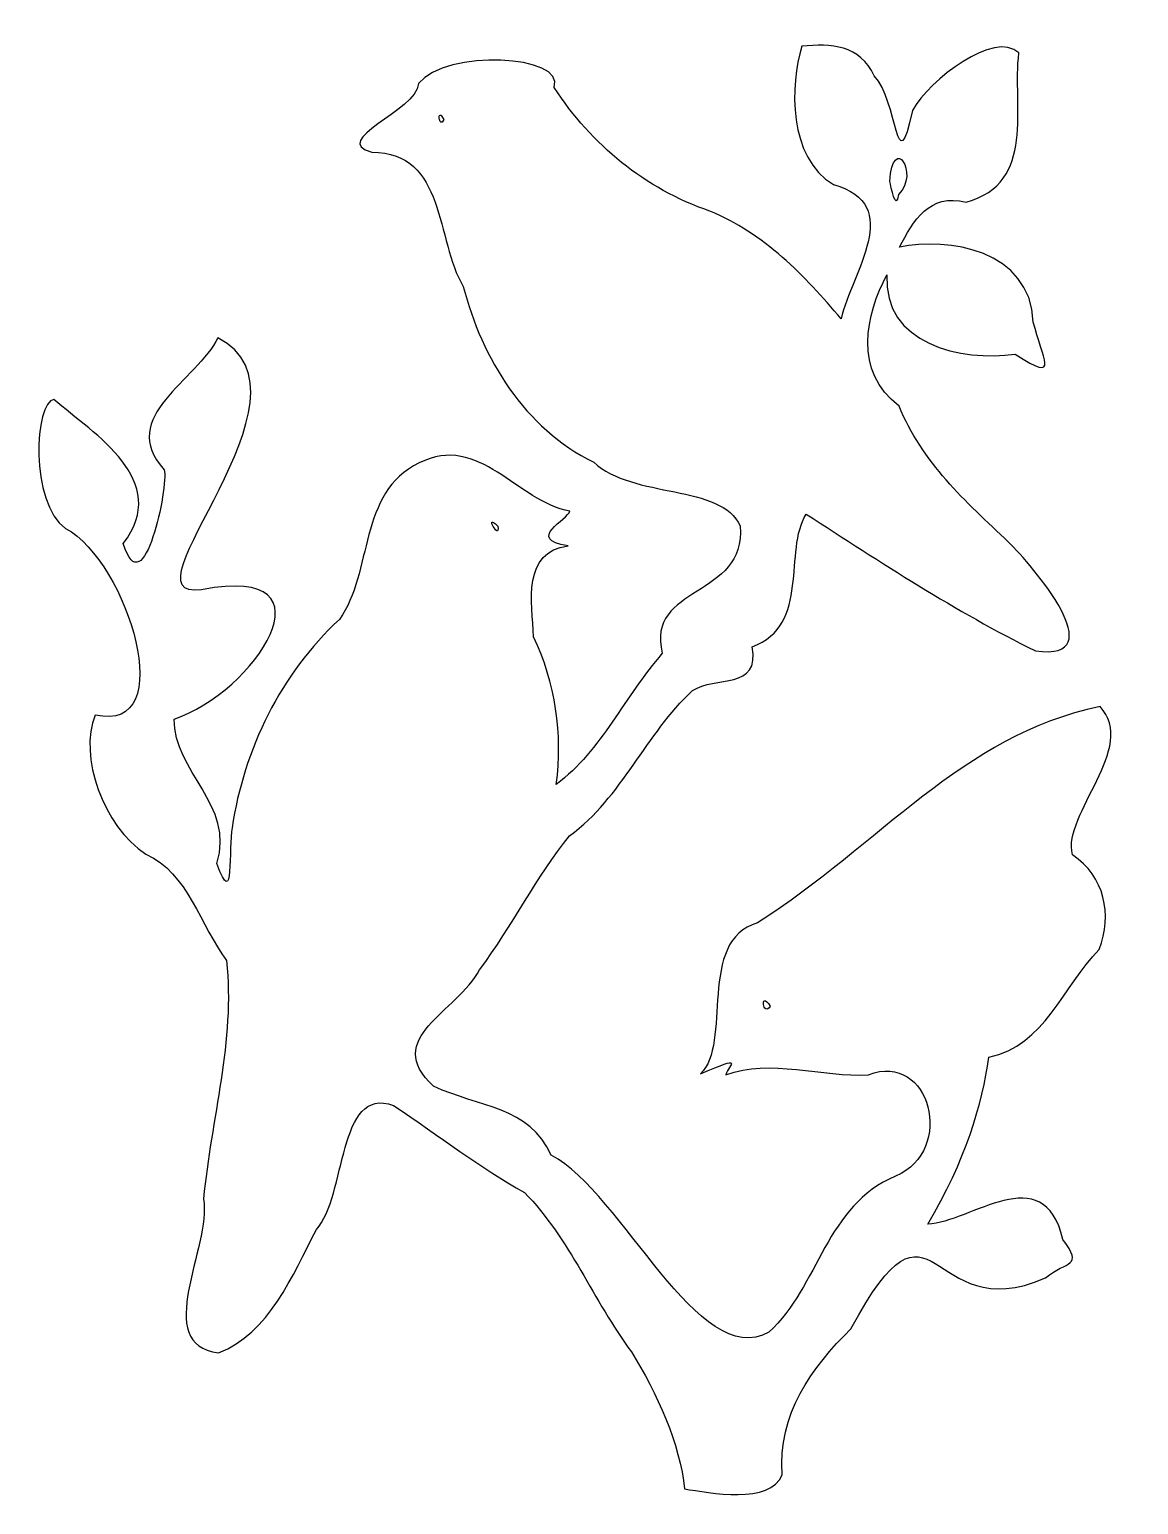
# Model space of a CAD drawing. Header units: centimetres. Extents: x -7.7 to 8.3, y -10.6 to 10.7.
import ezdxf

# ---------------------------------------------------------------- set-up
doc = ezdxf.new("R2010")
doc.units = ezdxf.units.CM
doc.header["$MEASUREMENT"] = 0
doc.layers.add('Layer 1', color=7, linetype='Continuous')

msp = doc.modelspace()

# ---------------------------------------------------------------- linework, layer by layer
at = {"layer": 'Layer 1'}
for points, knots in [([(1.7244, -10.33689), (1.66617, -9.6907), (1.32565, -8.95213), (0.96069, -8.36191), (0.96069, -8.36191), (0.41023, -7.62337), (0.07499, -6.73137), (-0.5843, -6.05984), (-0.5843, -6.05984), (-1.22641, -5.70186), (-1.79622, -5.2583), (-2.47317, -4.80423), (-2.47317, -4.80423), (-3.28797, -4.51362), (-3.14401, -6.11404), (-3.58537, -6.59494), (-3.58537, -6.59494), (-3.92772, -7.25534), (-4.26777, -8.09911), (-4.99606, -8.37308), (-4.99606, -8.37308), (-5.97579, -8.25897), (-5.09626, -6.84094), (-5.21272, -6.15156), (-5.21272, -6.15156), (-5.10737, -5.00725), (-4.75501, -3.86555), (-4.88226, -2.71464), (-4.88226, -2.71464), (-5.25136, -2.22145), (-5.44102, -1.44451), (-6.04474, -1.1818), (-6.04474, -1.1818), (-6.66187, -0.77777), (-7.01607, 0.23481), (-6.77753, 0.82682), (-6.77753, 0.82682), (-5.54039, 0.54354), (-6.30294, 3.0346), (-7.20459, 3.51896), (-7.20459, 3.51896), (-7.72407, 3.88388), (-7.64938, 5.35675), (-7.37284, 5.37895), (-7.37284, 5.37895), (-6.78421, 4.87491), (-5.6746, 4.21543), (-6.37116, 3.3002), (-6.37116, 3.3002), (-6.08056, 2.36529), (-5.71555, 4.13417), (-5.78064, 4.36563), (-5.78064, 4.36563), (-6.47795, 5.13037), (-5.29387, 5.66128), (-5.00818, 6.27063), (-5.00818, 6.27063), (-3.40373, 5.45876), (-6.48196, 2.45757), (-5.24113, 2.63474), (-5.24113, 2.63474), (-3.22494, 3.02322), (-4.48837, 1.14644), (-5.63563, 0.76956), (-5.63563, 0.76956), (-5.64718, 0.0138), (-4.75456, -0.47241), (-5.02057, -1.3127), (-5.02057, -1.3127), (-4.76851, -2.03312), (-4.85645, -1.07214), (-4.80204, -0.79961), (-4.80204, -0.79961), (-4.63028, 0.33553), (-4.1001, 1.42005), (-3.25398, 2.20596), (-3.25398, 2.20596), (-2.76503, 2.8868), (-2.98642, 4.03955), (-2.1023, 4.46322), (-2.1023, 4.46322), (-1.23235, 4.90346), (-0.68671, 3.90118), (0.07225, 3.7694), (0.07225, 3.7694), (0.05216, 3.6518), (-0.58693, 3.36195), (0.04841, 3.26749), (0.04841, 3.26749), (-0.6189, 3.18655), (-0.47813, 2.45141), (-0.45047, 1.95527), (-0.45047, 1.95527), (-0.1384, 1.29269), (-0.02518, 0.5524), (-0.12524, -0.17462), (-0.12524, -0.17462), (0.53821, 0.32101), (0.8571, 1.09938), (1.40581, 1.71762), (1.40581, 1.71762), (1.15299, 2.70389), (2.62572, 2.51223), (2.52722, 3.55448), (2.52722, 3.55448), (2.26861, 4.16321), (0.97602, 3.94718), (0.41559, 4.47481), (0.41559, 4.47481), (-0.58358, 4.96454), (-1.19471, 5.96723), (-1.46707, 7.01146), (-1.46707, 7.01146), (-1.86718, 7.67318), (-1.71089, 8.94828), (-2.78491, 8.94789), (-2.78491, 8.94789), (-3.41726, 9.11532), (-2.14108, 9.53293), (-2.11057, 9.93725), (-2.11057, 9.93725), (-1.72212, 10.4386), (0.01752, 10.35445), (-0.15383, 9.88068), (-0.15383, 9.88068), (0.38417, 9.05239), (1.15331, 8.42055), (2.09021, 8.09633), (2.09021, 8.09633), (2.86336, 7.78558), (3.46802, 7.1604), (3.98479, 6.54375), (3.98479, 6.54375), (4.13588, 7.20797), (4.91126, 8.1919), (3.87615, 8.4807), (3.87615, 8.4807), (3.21782, 8.86145), (3.24789, 9.92242), (3.4191, 10.4775), (3.4191, 10.4775), (3.83816, 10.51303), (4.25507, 10.4997), (4.46343, 10.04674), (4.46343, 10.04674), (4.80694, 9.70401), (4.77828, 8.45166), (5.01323, 9.54903), (5.01323, 9.54903), (5.26726, 9.99163), (6.1946, 10.71699), (6.55008, 10.37828), (6.55008, 10.37828), (6.45255, 9.6112), (6.81131, 8.50732), (5.78814, 8.2256), (5.78814, 8.2256), (5.25266, 8.36205), (5.02782, 7.95494), (4.82589, 7.57644), (4.82589, 7.57644), (5.52671, 7.72521), (6.71367, 7.53842), (6.75815, 6.49671), (6.75815, 6.49671), (6.88195, 5.98287), (7.16901, 5.59037), (6.49792, 6.03432), (6.49792, 6.03432), (5.72075, 5.91949), (4.58336, 6.18361), (4.64714, 7.17819), (4.64714, 7.17819), (4.34257, 6.6122), (4.15604, 5.78064), (4.82209, 5.28533), (4.82209, 5.28533), (5.15203, 4.47433), (5.7742, 3.90707), (6.40204, 3.32154), (6.40204, 3.32154), (6.73757, 2.9901), (7.94286, 1.59124), (6.7875, 1.75303), (6.7875, 1.75303), (5.63567, 2.32108), (4.55767, 3.03091), (3.48278, 3.72579), (3.48278, 3.72579), (3.14787, 3.20041), (3.55332, 2.12488), (2.70246, 1.81194), (2.70246, 1.81194), (2.82274, 1.17977), (2.16172, 1.39922), (1.84304, 1.18019), (1.84304, 1.18019), (1.16241, 0.54812), (0.82923, -0.35377), (0.06835, -0.91592), (0.06835, -0.91592), (-0.41436, -1.50842), (-0.7503, -2.20801), (-1.23055, -2.84685), (-1.23055, -2.84685), (-1.55115, -3.45763), (-2.64946, -3.83401), (-1.8949, -4.52962), (-1.8949, -4.52962), (-1.24159, -4.83273), (-0.51238, -4.81461), (-0.1958, -5.52501), (-0.1958, -5.52501), (0.83372, -6.06511), (1.92558, -8.65078), (2.94452, -8.07513), (2.94452, -8.07513), (3.66849, -7.41026), (3.76432, -6.24059), (4.77157, -5.82704), (4.77157, -5.82704), (5.64254, -5.45005), (5.27381, -4.02106), (4.37799, -4.36173), (4.37799, -4.36173), (3.7199, -4.40564), (2.95296, -4.11723), (2.32377, -4.36434), (2.32377, -4.36434), (2.35917, -4.20974), (2.61769, -4.06914), (1.95525, -4.34936), (1.95525, -4.34936), (2.41637, -3.9226), (1.89815, -2.42102), (2.77964, -2.17137), (2.77964, -2.17137), (4.55701, -1.03824), (5.71643, 0.52682), (7.7203, 0.95153), (7.7203, 0.95153), (8.27556, 0.35351), (7.17538, -0.59138), (7.3218, -1.19155), (7.3218, -1.19155), (7.78899, -1.50159), (7.90214, -2.04899), (7.70751, -2.55671), (7.70751, -2.55671), (7.17516, -3.10562), (6.93027, -3.9351), (6.11628, -4.11004), (6.11628, -4.11004), (6.02149, -4.78737), (5.78211, -5.59975), (5.23411, -6.51882), (5.23411, -6.51882), (5.84888, -6.49778), (6.90271, -5.55535), (7.18565, -6.73741), (7.18565, -6.73741), (7.48403, -7.15454), (7.24674, -7.03067), (6.93422, -7.2947), (6.93422, -7.2947), (5.20409, -8.04409), (5.35845, -5.74625), (4.1275, -8.02889), (4.1275, -8.02889), (3.56069, -8.57964), (3.06756, -9.26735), (3.13605, -10.13506), (3.13605, -10.13506), (2.96368, -10.56242), (2.08731, -10.39642), (1.7244, -10.33689)], [0, 0, 0, 0, 0.01428571, 0.01428571, 0.01428571, 0.01428571, 0.02857143, 0.02857143, 0.02857143, 0.02857143, 0.04285714, 0.04285714, 0.04285714, 0.04285714, 0.05714286, 0.05714286, 0.05714286, 0.05714286, 0.07142857, 0.07142857, 0.07142857, 0.07142857, 0.08571429, 0.08571429, 0.08571429, 0.08571429, 0.1, 0.1, 0.1, 0.1, 0.11428571, 0.11428571, 0.11428571, 0.11428571, 0.12857143, 0.12857143, 0.12857143, 0.12857143, 0.14285714, 0.14285714, 0.14285714, 0.14285714, 0.15714286, 0.15714286, 0.15714286, 0.15714286, 0.17142857, 0.17142857, 0.17142857, 0.17142857, 0.18571429, 0.18571429, 0.18571429, 0.18571429, 0.2, 0.2, 0.2, 0.2, 0.21428571, 0.21428571, 0.21428571, 0.21428571, 0.22857143, 0.22857143, 0.22857143, 0.22857143, 0.24285714, 0.24285714, 0.24285714, 0.24285714, 0.25714286, 0.25714286, 0.25714286, 0.25714286, 0.27142857, 0.27142857, 0.27142857, 0.27142857, 0.28571429, 0.28571429, 0.28571429, 0.28571429, 0.3, 0.3, 0.3, 0.3, 0.31428571, 0.31428571, 0.31428571, 0.31428571, 0.32857143, 0.32857143, 0.32857143, 0.32857143, 0.34285714, 0.34285714, 0.34285714, 0.34285714, 0.35714286, 0.35714286, 0.35714286, 0.35714286, 0.37142857, 0.37142857, 0.37142857, 0.37142857, 0.38571429, 0.38571429, 0.38571429, 0.38571429, 0.4, 0.4, 0.4, 0.4, 0.41428571, 0.41428571, 0.41428571, 0.41428571, 0.42857143, 0.42857143, 0.42857143, 0.42857143, 0.44285714, 0.44285714, 0.44285714, 0.44285714, 0.45714286, 0.45714286, 0.45714286, 0.45714286, 0.47142857, 0.47142857, 0.47142857, 0.47142857, 0.48571429, 0.48571429, 0.48571429, 0.48571429, 0.5, 0.5, 0.5, 0.5, 0.51428571, 0.51428571, 0.51428571, 0.51428571, 0.52857143, 0.52857143, 0.52857143, 0.52857143, 0.54285714, 0.54285714, 0.54285714, 0.54285714, 0.55714286, 0.55714286, 0.55714286, 0.55714286, 0.57142857, 0.57142857, 0.57142857, 0.57142857, 0.58571429, 0.58571429, 0.58571429, 0.58571429, 0.6, 0.6, 0.6, 0.6, 0.61428571, 0.61428571, 0.61428571, 0.61428571, 0.62857143, 0.62857143, 0.62857143, 0.62857143, 0.64285714, 0.64285714, 0.64285714, 0.64285714, 0.65714286, 0.65714286, 0.65714286, 0.65714286, 0.67142857, 0.67142857, 0.67142857, 0.67142857, 0.68571429, 0.68571429, 0.68571429, 0.68571429, 0.7, 0.7, 0.7, 0.7, 0.71428571, 0.71428571, 0.71428571, 0.71428571, 0.72857143, 0.72857143, 0.72857143, 0.72857143, 0.74285714, 0.74285714, 0.74285714, 0.74285714, 0.75714286, 0.75714286, 0.75714286, 0.75714286, 0.77142857, 0.77142857, 0.77142857, 0.77142857, 0.78571429, 0.78571429, 0.78571429, 0.78571429, 0.8, 0.8, 0.8, 0.8, 0.81428571, 0.81428571, 0.81428571, 0.81428571, 0.82857143, 0.82857143, 0.82857143, 0.82857143, 0.84285714, 0.84285714, 0.84285714, 0.84285714, 0.85714286, 0.85714286, 0.85714286, 0.85714286, 0.87142857, 0.87142857, 0.87142857, 0.87142857, 0.88571429, 0.88571429, 0.88571429, 0.88571429, 0.9, 0.9, 0.9, 0.9, 0.91428571, 0.91428571, 0.91428571, 0.91428571, 0.92857143, 0.92857143, 0.92857143, 0.92857143, 0.94285714, 0.94285714, 0.94285714, 0.94285714, 0.95714286, 0.95714286, 0.95714286, 0.95714286, 0.97142857, 0.97142857, 0.97142857, 0.97142857, 1, 1, 1, 1]), ([(4.81501, 8.33537), (5.12327, 8.64902), (4.72844, 9.22536), (4.68788, 8.52231), (4.68788, 8.52231), (4.70727, 8.45746), (4.77005, 8.0792), (4.81501, 8.33537)], [0, 0, 0, 0, 0.33333333, 0.33333333, 0.33333333, 0.33333333, 1, 1, 1, 1])]:
    msp.add_open_spline(points, degree=3, knots=knots, dxfattribs=at)
for points in [[(-1.74625, 9.41761), (-1.84998, 9.61982), (-1.82039, 9.26605), (-1.74625, 9.41761)], [(-0.96798, 3.55065), (-1.18236, 3.7668), (-0.93094, 3.32538), (-0.96798, 3.55065)], [(2.96333, -3.37261), (2.80076, -3.13185), (2.86355, -3.54622), (2.96333, -3.37261)]]:
    msp.add_open_spline(points, degree=3, dxfattribs=at)

doc.saveas('drawing.dxf')
